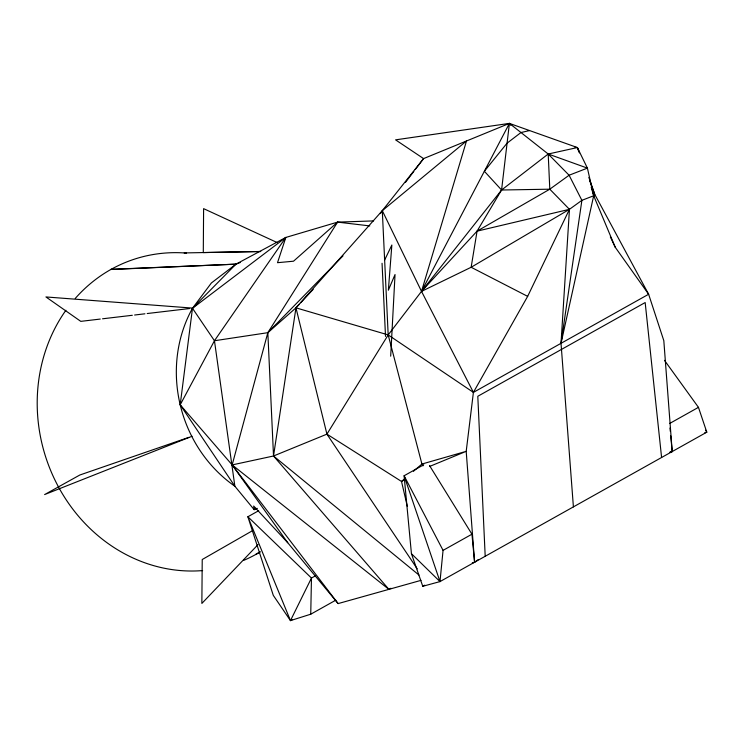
<?xml version="1.0" encoding="UTF-8"?>
<svg xmlns="http://www.w3.org/2000/svg" width="744" height="744" viewBox="0 0 744 744"><rect width="100%" height="100%" fill="white"/><g stroke="black" fill="none" stroke-linecap="round" stroke-linejoin="round"><path stroke-width="1.12" d="M292.448 619.501L290.467 620.608L247.864 516.764L273.299 595.377L290.467 620.608L310.741 614.209L311.466 578.042L247.864 516.764L258.67 510.709M390.684 356.171L395.036 274.536L388.368 290.216L391.856 245.027L384.527 260.288M664.485 360.329L698.458 407.349L706.8 432.18L439.992 581.594L404.104 475.76L411.432 553.694L422.769 586.291L439.992 581.594L443.061 550.374L404.104 475.76L423.745 464.768M670.074 452.473L672.204 451.552L663.815 340.668L648.629 294.252L615.26 247.296L593.684 195.756L587.407 168.125L577.381 147.554L509.408 123.392L501.577 190.008L477.062 231.152L421.513 291.378L388.182 334.912L326.923 434.143L273.522 455.998L232.165 464.916L180.197 404.82L192.482 308.286L211.398 282.953L235.969 264.157L285.836 237.438L337.59 222.121L373.572 220.912M591.21 187.172L593.684 195.756L581.892 200.341L569.448 209.324L527.654 296.363L473.407 392.386L466.2 451.338L474.588 562.222L472.384 562.873M589.508 180.206L594.754 194.361L648.629 294.252L473.407 392.386L421.513 291.378L501.577 190.008L548.207 154.017L587.407 168.125L569.104 175.24L549.797 189.19L477.062 231.152L471.147 267.273L421.513 291.378L382.295 210.673L423.578 158.602L509.408 123.392L548.207 154.017L569.104 175.24L581.892 200.341L561.023 343.319L573.401 506.887M593.684 195.756L561.023 343.319L569.448 209.324L549.797 189.19L548.207 154.017L577.381 147.554L579.502 152.892M257.359 508.375L254.178 509.677L234.862 486.232A129.391 117.124 73.5 0 1 192.482 308.286L285.836 237.438L277.512 262.697L293.527 261.2L337.59 222.121L369.787 225.906M593.889 196.323L594.754 194.361L588.857 177.407M290.467 620.608L311.466 578.042L315.4 575.847M510.728 125.28L509.408 123.392L421.513 291.378L466.488 140.997L382.295 210.673L295.963 307.839L267.831 332.68L214.458 340.743L180.197 404.82L234.862 486.232L214.458 340.743L192.482 308.286L235.969 264.157L240.2 262.53M337.59 222.121L267.831 332.68L232.165 464.916L287.733 542.72L338.129 603.589L421.02 580.357M380.379 213.575L382.295 210.673L388.182 334.912L421.922 464.042L422.983 465.837M214.458 340.743L285.836 237.438M405.489 182.345L413.831 171.38M415.226 169.558L423.578 158.602L395.557 139.853L509.408 123.392M299.097 304.473L295.963 307.839L273.522 455.998L388.917 589.369L390.926 588.244M300.669 302.789L313.224 289.314M258.01 544.636L201.857 603.44L202.228 559.516L252.16 530.881M342.993 255.889L267.831 332.68L273.522 455.998L418.946 575.019M404.913 478.55L401.509 481.452L407.284 506.227M413.413 471.296L421.922 464.042L466.2 451.338L429.902 466.33M255.983 508.291L254.178 509.677L253.685 506.041L287.733 542.72M472.366 562.855L474.588 562.222L478.066 559.721M260.195 551.75L255.983 554.354A160.444 145.229 73.5 0 0 259.954 552.039M405.527 479.201L401.509 481.452L326.923 434.143L295.963 307.839L388.182 334.912L473.407 392.386M310.741 614.209L335.795 600.176M443.061 550.374L471.947 534.201L429.493 465.512M669.572 423.531L698.458 407.349M422.769 586.291L424.768 585.165M192.064 436.254L44.612 494.574L79.841 475.007L188.799 437.379M704.67 432.85L706.8 432.18L705.582 430.209M670.009 452.222L672.204 451.552L670.725 435.854M670 452.203L672.204 451.552M477.062 231.152L569.448 209.324L471.147 267.273L527.654 296.363M529.57 130.563L520.977 132.534L507.083 143.155L484.363 171.26L501.577 190.008L549.797 189.19M100.263 319.064L80.789 321.362L45.933 296.949L191.859 308.044M102.551 318.795L132.32 315.289M134.618 315.019L144.922 313.801M147.21 313.531L189.581 308.537M184.196 252.932L260.465 251.472M260.753 251.518L203.289 252.569L203.605 208.636L277.326 242.628M575.084 147.34L577.381 147.554L578.999 151.906M388.917 589.369L232.165 464.916L338.129 603.589M411.432 553.694L439.992 581.594M326.923 434.143L417.245 568.844M610.331 236.852L615.26 247.296M661.593 457.495L645.169 302.548L477.797 396.282L485.2 556.279M669.991 428.014L670.307 431.371M471.947 534.201L474.588 562.222M382.053 263.283L385.522 336.4M186.428 253.1A160.444 145.229 73.5 0 0 110.837 269.495L235.969 264.157L111.135 269.319A160.444 145.229 73.5 0 0 75.237 298.456M202.628 570.574A160.444 145.229 73.5 0 1 57.437 484.967A160.444 145.229 73.5 0 1 65.9 310.267M256.28 554.187A160.444 145.229 73.5 0 1 243.883 560.306"/></g></svg>
